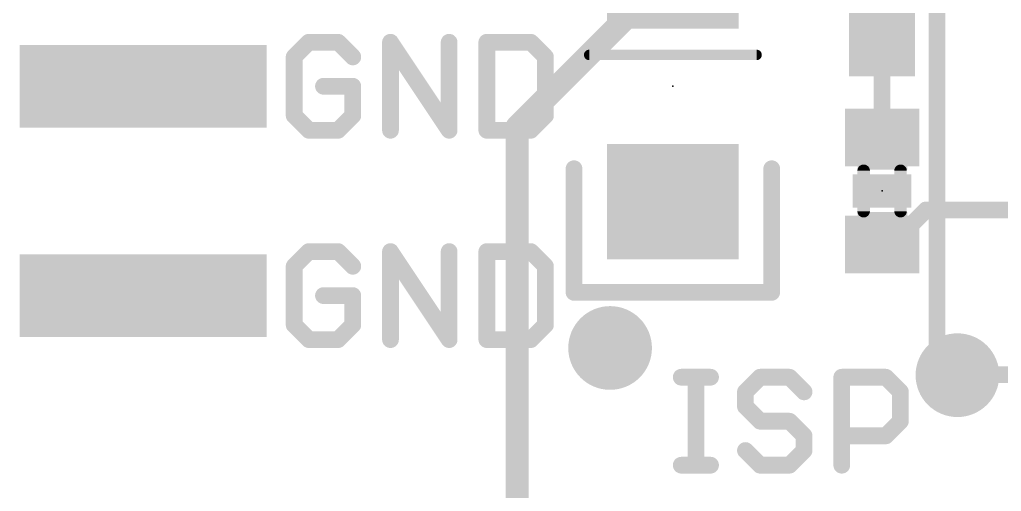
# Model space of a CAD drawing. Extents: x -1 to 63.6, y -0.1 to 40.7.
# Drawn here: x 9.85 to 21.77, y 9.06 to 14.78 of the extents above; entities that cross this region are included whole.
import ezdxf

# ---------------------------------------------------------------- set-up
doc = ezdxf.new("R2010")
doc.units = 0
for name, color, linetype in [('1', 12, 'CONTINUOUS'), ('16', 132, 'CONTINUOUS'), ('18', 110, 'CONTINUOUS'), ('21', 41, 'CONTINUOUS'), ('23', 53, 'CONTINUOUS'), ('51', 53, 'CONTINUOUS')]:
    doc.layers.add(name, color=color, linetype=linetype)

# ---------------------------------------------------------------- blocks, each defined once
blk = doc.blocks.new('RECT')
blk.add_solid([(-0.5, -0.5), (0.5, -0.5), (-0.5, 0.5), (0.5, 0.5)])
blk = doc.blocks.new('ROUNDV')
at = {"const_width": 0.5}
blk.add_lwpolyline([(0, -0.25, 1), (0, 0.25, 1), (0, -0.25)], format="xyb", dxfattribs=at)

msp = doc.modelspace()

# ---------------------------------------------------------------- linework, layer by layer
at = {"layer": '1'}
for points, const_width in [([(17.78, 15.37), (15.89, 13.48)], 0.2794), ([(20.32, 14.49), (20.32, 13.35)], 0.2032), ([(15.89, 13.48), (15.89, 7.62)], 0.2794), ([(20.432, 12.05), (20.852, 12.47)], 0.2032), ([(20.852, 12.47), (22.86, 12.47)], 0.2032), ([(20.32, 12.05), (20.432, 12.05)], 0.2032), ([(20.9856, 10.47), (22.86, 10.47)], 0.2032), ([(21.2344, 10.4648), (20.9856, 10.47)], 0.2032)]:
    msp.add_lwpolyline(points, dxfattribs=dict(at, const_width=const_width))
for points, const_width in [([(20.3708, 14.49, 1), (20.2692, 14.49)], 0.1016), ([(15.9599, 13.48, 1), (15.8201, 13.48)], 0.1397), ([(15.8406, 13.5294, 1), (15.9394, 13.4306)], 0.1397), ([(20.2692, 13.35, 1), (20.3708, 13.35)], 0.1016), ([(20.852, 12.5208, 1), (20.852, 12.4192)], 0.1016), ([(20.8879, 12.4341, 1), (20.8161, 12.5059)], 0.1016), ([(20.32, 12.1008, 1), (20.32, 11.9992)], 0.1016), ([(20.3961, 12.0859, 1), (20.4679, 12.0141)], 0.1016), ([(20.432, 11.9992, 1), (20.432, 12.1008)], 0.1016), ([(20.9856, 10.5208, 1), (20.9856, 10.4192)], 0.1016), ([(20.9867, 10.5208, 1), (20.9845, 10.4192)], 0.1016), ([(21.2333, 10.414, 1), (21.2355, 10.5156)], 0.1016)]:
    msp.add_lwpolyline(points, format="xyb", dxfattribs=dict(at, const_width=const_width))
at = {"layer": '16', "const_width": 0.2032}
for points in [[(20.9856, 10.47), (20.9856, 16.6676)], [(21.2344, 10.4648), (20.9856, 10.47)]]:
    msp.add_lwpolyline(points, dxfattribs=at)
at = {"layer": '16', "const_width": 0.1016}
for points in [[(20.9867, 10.5208, 1), (20.9845, 10.4192)], [(20.9348, 10.47, 1), (21.0364, 10.47)], [(21.2333, 10.414, 1), (21.2355, 10.5156)]]:
    msp.add_lwpolyline(points, format="xyb", dxfattribs=at)
at = {"layer": '21'}
for points, const_width in [([(13.3605, 14.5043), (13.1826, 14.3264)], 0.2032), ([(13.7165, 14.5043), (13.3605, 14.5043)], 0.2032), ([(13.8944, 14.3264), (13.7165, 14.5043)], 0.2032), ([(14.352, 13.4366), (14.352, 14.5043)], 0.2032), ([(14.352, 14.5043), (15.0638, 13.4366)], 0.2032), ([(15.0638, 13.4366), (15.0638, 14.5043)], 0.2032), ([(15.5214, 14.5043), (15.5214, 13.4366)], 0.2032), ([(16.0553, 14.5043), (15.5214, 14.5043)], 0.2032), ([(16.2332, 14.3264), (16.0553, 14.5043)], 0.2032), ([(13.1826, 14.3264), (13.1826, 13.6146)], 0.2032), ([(16.2332, 13.6146), (16.2332, 14.3264)], 0.2032), ([(16.764, 14.351), (18.796, 14.351)], 0.127), ([(13.8944, 13.9705), (13.5385, 13.9705)], 0.2032), ([(13.8944, 13.6146), (13.8944, 13.9705)], 0.2032), ([(13.1826, 13.6146), (13.3605, 13.4366)], 0.2032), ([(13.7165, 13.4366), (13.8944, 13.6146)], 0.2032), ([(16.0553, 13.4366), (16.2332, 13.6146)], 0.2032), ([(13.3605, 13.4366), (13.7165, 13.4366)], 0.2032), ([(15.5214, 13.4366), (16.0553, 13.4366)], 0.2032), ([(16.58, 11.47), (16.58, 12.97)], 0.2032), ([(18.98, 12.97), (18.98, 11.47)], 0.2032), ([(13.3605, 11.9643), (13.1826, 11.7864)], 0.2032), ([(13.7165, 11.9643), (13.3605, 11.9643)], 0.2032), ([(13.8944, 11.7864), (13.7165, 11.9643)], 0.2032), ([(14.352, 10.8966), (14.352, 11.9643)], 0.2032), ([(14.352, 11.9643), (15.0638, 10.8966)], 0.2032), ([(15.0638, 10.8966), (15.0638, 11.9643)], 0.2032), ([(15.5214, 11.9643), (15.5214, 10.8966)], 0.2032), ([(16.0553, 11.9643), (15.5214, 11.9643)], 0.2032), ([(16.2332, 11.7864), (16.0553, 11.9643)], 0.2032), ([(13.1826, 11.7864), (13.1826, 11.0746)], 0.2032), ([(16.2332, 11.0746), (16.2332, 11.7864)], 0.2032), ([(18.98, 11.47), (16.58, 11.47)], 0.2032), ([(13.8944, 11.4305), (13.5385, 11.4305)], 0.2032), ([(13.8944, 11.0746), (13.8944, 11.4305)], 0.2032), ([(13.1826, 11.0746), (13.3605, 10.8966)], 0.2032), ([(13.7165, 10.8966), (13.8944, 11.0746)], 0.2032), ([(16.0553, 10.8966), (16.2332, 11.0746)], 0.2032), ([(13.3605, 10.8966), (13.7165, 10.8966)], 0.2032), ([(15.5214, 10.8966), (16.0553, 10.8966)], 0.2032), ([(17.8816, 10.4403), (18.2375, 10.4403)], 0.2032), ([(18.0596, 9.3726), (18.0596, 10.4403)], 0.2032), ([(18.8391, 10.4403), (18.6612, 10.2624)], 0.2032), ([(19.1951, 10.4403), (18.8391, 10.4403)], 0.2032), ([(19.373, 10.2624), (19.1951, 10.4403)], 0.2032), ([(19.8306, 9.3726), (19.8306, 10.4403)], 0.2032), ([(19.8306, 10.4403), (20.3645, 10.4403)], 0.2032), ([(20.3645, 10.4403), (20.5424, 10.2624)], 0.2032), ([(18.6612, 10.2624), (18.6612, 10.0844)], 0.2032), ([(20.5424, 10.2624), (20.5424, 9.9065)], 0.2032), ([(18.6612, 10.0844), (18.8391, 9.9065)], 0.2032), ([(18.8391, 9.9065), (19.1951, 9.9065)], 0.2032), ([(19.1951, 9.9065), (19.373, 9.7285)], 0.2032), ([(20.5424, 9.9065), (20.3645, 9.7285)], 0.2032), ([(19.373, 9.7285), (19.373, 9.5506)], 0.2032), ([(20.3645, 9.7285), (19.8306, 9.7285)], 0.2032), ([(18.8391, 9.3726), (18.6612, 9.5506)], 0.2032), ([(19.373, 9.5506), (19.1951, 9.3726)], 0.2032), ([(17.8816, 9.3726), (18.2375, 9.3726)], 0.2032), ([(19.1951, 9.3726), (18.8391, 9.3726)], 0.2032)]:
    msp.add_lwpolyline(points, dxfattribs=dict(at, const_width=const_width))
for points, const_width in [([(13.3605, 14.5551, 1), (13.3605, 14.4535)], 0.1016), ([(13.3965, 14.4684, 1), (13.3246, 14.5402)], 0.1016), ([(13.7524, 14.5402, 1), (13.6805, 14.4684)], 0.1016), ([(13.7165, 14.4535, 1), (13.7165, 14.5551)], 0.1016), ([(14.4028, 14.5043, 1), (14.3012, 14.5043)], 0.1016), ([(14.3943, 14.5325, 1), (14.3097, 14.4761)], 0.1016), ([(15.1146, 14.5043, 1), (15.013, 14.5043)], 0.1016), ([(15.5722, 14.5043, 1), (15.4706, 14.5043)], 0.1016), ([(15.5214, 14.5551, 1), (15.5214, 14.4535)], 0.1016), ([(16.0912, 14.5402, 1), (16.0193, 14.4684)], 0.1016), ([(16.0553, 14.4535, 1), (16.0553, 14.5551)], 0.1016), ([(13.2334, 14.3264, 1), (13.1318, 14.3264)], 0.1016), ([(16.284, 14.3264, 1), (16.1824, 14.3264)], 0.1016), ([(13.1467, 14.3623, 1), (13.2185, 14.2904)], 0.1016), ([(13.8585, 14.2904, 1), (13.9303, 14.3623)], 0.1016), ([(16.1973, 14.2904, 1), (16.2691, 14.3623)], 0.1016), ([(16.764, 14.3828, 1), (16.764, 14.3193)], 0.0635), ([(18.796, 14.3193, 1), (18.796, 14.3828)], 0.0635), ([(13.5385, 14.0213, 1), (13.5385, 13.9197)], 0.1016), ([(13.9452, 13.9705, 1), (13.8436, 13.9705)], 0.1016), ([(13.8944, 13.9197, 1), (13.8944, 14.0213)], 0.1016), ([(13.2185, 13.6505, 1), (13.1467, 13.5786)], 0.1016), ([(13.9303, 13.5786, 1), (13.8585, 13.6505)], 0.1016), ([(16.2691, 13.5786, 1), (16.1973, 13.6505)], 0.1016), ([(13.1318, 13.6146, 1), (13.2334, 13.6146)], 0.1016), ([(13.8436, 13.6146, 1), (13.9452, 13.6146)], 0.1016), ([(16.1824, 13.6146, 1), (16.284, 13.6146)], 0.1016), ([(13.3605, 13.4874, 1), (13.3605, 13.3858)], 0.1016), ([(13.3246, 13.4007, 1), (13.3965, 13.4725)], 0.1016), ([(13.6805, 13.4725, 1), (13.7524, 13.4007)], 0.1016), ([(13.7165, 13.3858, 1), (13.7165, 13.4874)], 0.1016), ([(14.3012, 13.4366, 1), (14.4028, 13.4366)], 0.1016), ([(15.013, 13.4366, 1), (15.1146, 13.4366)], 0.1016), ([(15.0215, 13.4084, 1), (15.1061, 13.4648)], 0.1016), ([(15.5214, 13.4874, 1), (15.5214, 13.3858)], 0.1016), ([(15.4706, 13.4366, 1), (15.5722, 13.4366)], 0.1016), ([(16.0193, 13.4725, 1), (16.0912, 13.4007)], 0.1016), ([(16.0553, 13.3858, 1), (16.0553, 13.4874)], 0.1016), ([(16.6308, 12.97, 1), (16.5292, 12.97)], 0.1016), ([(19.0308, 12.97, 1), (18.9292, 12.97)], 0.1016), ([(13.3605, 12.0151, 1), (13.3605, 11.9135)], 0.1016), ([(13.3965, 11.9284, 1), (13.3246, 12.0002)], 0.1016), ([(13.7524, 12.0002, 1), (13.6805, 11.9284)], 0.1016), ([(13.7165, 11.9135, 1), (13.7165, 12.0151)], 0.1016), ([(14.4028, 11.9643, 1), (14.3012, 11.9643)], 0.1016), ([(14.3943, 11.9925, 1), (14.3097, 11.9361)], 0.1016), ([(15.1146, 11.9643, 1), (15.013, 11.9643)], 0.1016), ([(15.5722, 11.9643, 1), (15.4706, 11.9643)], 0.1016), ([(15.5214, 12.0151, 1), (15.5214, 11.9135)], 0.1016), ([(16.0912, 12.0002, 1), (16.0193, 11.9284)], 0.1016), ([(16.0553, 11.9135, 1), (16.0553, 12.0151)], 0.1016), ([(13.2334, 11.7864, 1), (13.1318, 11.7864)], 0.1016), ([(13.1467, 11.8223, 1), (13.2185, 11.7504)], 0.1016), ([(13.8585, 11.7504, 1), (13.9303, 11.8223)], 0.1016), ([(16.284, 11.7864, 1), (16.1824, 11.7864)], 0.1016), ([(16.1973, 11.7504, 1), (16.2691, 11.8223)], 0.1016), ([(16.58, 11.5208, 1), (16.58, 11.4192)], 0.1016), ([(18.98, 11.4192, 1), (18.98, 11.5208)], 0.1016), ([(13.5385, 11.4813, 1), (13.5385, 11.3797)], 0.1016), ([(13.9452, 11.4305, 1), (13.8436, 11.4305)], 0.1016), ([(13.8944, 11.3797, 1), (13.8944, 11.4813)], 0.1016), ([(16.5292, 11.47, 1), (16.6308, 11.47)], 0.1016), ([(18.9292, 11.47, 1), (19.0308, 11.47)], 0.1016), ([(13.2185, 11.1105, 1), (13.1467, 11.0386)], 0.1016), ([(13.1318, 11.0746, 1), (13.2334, 11.0746)], 0.1016), ([(13.8436, 11.0746, 1), (13.9452, 11.0746)], 0.1016), ([(13.9303, 11.0386, 1), (13.8585, 11.1105)], 0.1016), ([(16.1824, 11.0746, 1), (16.284, 11.0746)], 0.1016), ([(16.2691, 11.0386, 1), (16.1973, 11.1105)], 0.1016), ([(13.3605, 10.9474, 1), (13.3605, 10.8458)], 0.1016), ([(13.3246, 10.8607, 1), (13.3965, 10.9325)], 0.1016), ([(13.6805, 10.9325, 1), (13.7524, 10.8607)], 0.1016), ([(13.7165, 10.8458, 1), (13.7165, 10.9474)], 0.1016), ([(15.0215, 10.8684, 1), (15.1061, 10.9248)], 0.1016), ([(15.5214, 10.9474, 1), (15.5214, 10.8458)], 0.1016), ([(16.0193, 10.9325, 1), (16.0912, 10.8607)], 0.1016), ([(16.0553, 10.8458, 1), (16.0553, 10.9474)], 0.1016), ([(14.3012, 10.8966, 1), (14.4028, 10.8966)], 0.1016), ([(15.013, 10.8966, 1), (15.1146, 10.8966)], 0.1016), ([(15.4706, 10.8966, 1), (15.5722, 10.8966)], 0.1016), ([(17.8816, 10.4911, 1), (17.8816, 10.3895)], 0.1016), ([(18.1104, 10.4403, 1), (18.0088, 10.4403)], 0.1016), ([(18.2375, 10.3895, 1), (18.2375, 10.4911)], 0.1016), ([(18.8391, 10.4911, 1), (18.8391, 10.3895)], 0.1016), ([(18.8751, 10.4044, 1), (18.8032, 10.4762)], 0.1016), ([(19.231, 10.4762, 1), (19.1591, 10.4044)], 0.1016), ([(19.1951, 10.3895, 1), (19.1951, 10.4911)], 0.1016), ([(19.8814, 10.4403, 1), (19.7798, 10.4403)], 0.1016), ([(19.8306, 10.4911, 1), (19.8306, 10.3895)], 0.1016), ([(20.4004, 10.4762, 1), (20.3285, 10.4044)], 0.1016), ([(20.3645, 10.3895, 1), (20.3645, 10.4911)], 0.1016), ([(18.712, 10.2624, 1), (18.6104, 10.2624)], 0.1016), ([(18.6253, 10.2983, 1), (18.6971, 10.2264)], 0.1016), ([(19.3371, 10.2264, 1), (19.4089, 10.2983)], 0.1016), ([(20.5932, 10.2624, 1), (20.4916, 10.2624)], 0.1016), ([(20.5065, 10.2264, 1), (20.5783, 10.2983)], 0.1016), ([(18.6971, 10.1203, 1), (18.6253, 10.0485)], 0.1016), ([(18.6104, 10.0844, 1), (18.712, 10.0844)], 0.1016), ([(18.8391, 9.9573, 1), (18.8391, 9.8557)], 0.1016), ([(18.8032, 9.8705, 1), (18.8751, 9.9424)], 0.1016), ([(19.231, 9.9424, 1), (19.1591, 9.8705)], 0.1016), ([(19.1951, 9.8557, 1), (19.1951, 9.9573)], 0.1016), ([(20.4916, 9.9065, 1), (20.5932, 9.9065)], 0.1016), ([(20.5783, 9.8705, 1), (20.5065, 9.9424)], 0.1016), ([(19.4238, 9.7285, 1), (19.3222, 9.7285)], 0.1016), ([(19.3371, 9.6926, 1), (19.4089, 9.7644)], 0.1016), ([(19.8306, 9.7793, 1), (19.8306, 9.6777)], 0.1016), ([(20.3285, 9.7644, 1), (20.4004, 9.6926)], 0.1016), ([(20.3645, 9.6777, 1), (20.3645, 9.7793)], 0.1016), ([(18.6971, 9.5865, 1), (18.6253, 9.5146)], 0.1016), ([(19.3222, 9.5506, 1), (19.4238, 9.5506)], 0.1016), ([(19.4089, 9.5146, 1), (19.3371, 9.5865)], 0.1016), ([(17.8816, 9.4234, 1), (17.8816, 9.3218)], 0.1016), ([(18.0088, 9.3726, 1), (18.1104, 9.3726)], 0.1016), ([(18.2375, 9.3218, 1), (18.2375, 9.4234)], 0.1016), ([(18.8391, 9.4234, 1), (18.8391, 9.3218)], 0.1016), ([(18.8032, 9.3367, 1), (18.8751, 9.4085)], 0.1016), ([(19.1591, 9.4085, 1), (19.231, 9.3367)], 0.1016), ([(19.1951, 9.3218, 1), (19.1951, 9.4234)], 0.1016), ([(19.7798, 9.3726, 1), (19.8814, 9.3726)], 0.1016)]:
    msp.add_lwpolyline(points, format="xyb", dxfattribs=dict(at, const_width=const_width))
at = {"layer": '23'}
for p in [(17.78, 13.97), (20.32, 12.7)]:
    msp.add_point(p, dxfattribs=at)
at = {"layer": '51', "const_width": 0.1524}
for points in [[(20.096, 12.455), (20.096, 12.945)], [(20.544, 12.945), (20.544, 12.455)]]:
    msp.add_lwpolyline(points, dxfattribs=at)
at = {"layer": '51', "const_width": 0.0762}
for points in [[(20.1341, 12.945, 1), (20.0579, 12.945)], [(20.5821, 12.945, 1), (20.5059, 12.945)], [(20.0579, 12.455, 1), (20.1341, 12.455)], [(20.5059, 12.455, 1), (20.5821, 12.455)]]:
    msp.add_lwpolyline(points, format="xyb", dxfattribs=at)

# ---------------------------------------------------------------- block references
at = {"layer": '1'}
for p, xscale, yscale, rotation in [((17.78, 15.37), 1.6, 1.4, 180), ((20.32, 13.35), 0.7, 0.9, 90), ((17.78, 12.57), 1.6, 1.4, 180), ((20.32, 12.05), 0.7, 0.9, 90)]:
    msp.add_blockref('RECT', p, dxfattribs=dict(at, xscale=xscale, yscale=yscale, rotation=rotation))
at = {"layer": '1', "xscale": 0.8, "yscale": 0.8}
msp.add_blockref('RECT', (20.32, 14.49), dxfattribs=at)
at = {"layer": '1', "xscale": 3}
for p in [(11.35, 13.97), (11.35, 11.43)]:
    msp.add_blockref('RECT', p, dxfattribs=at)
at = {"layer": '18', "xscale": 1.016, "yscale": 1.016}
for p in [(17.018, 10.795), (17.018, 10.795), (21.2344, 10.4648), (21.2344, 10.4648)]:
    msp.add_blockref('ROUNDV', p, dxfattribs=at)
at = {"layer": '21', "xscale": 0.4064, "yscale": 0.7112, "rotation": 90}
msp.add_blockref('RECT', (20.32, 12.7), dxfattribs=at)
at = {"layer": '51', "xscale": 0.3, "yscale": 0.5999, "rotation": 90}
for p in [(20.3249, 13.1088), (20.3249, 12.296)]:
    msp.add_blockref('RECT', p, dxfattribs=at)

doc.saveas('drawing.dxf')
